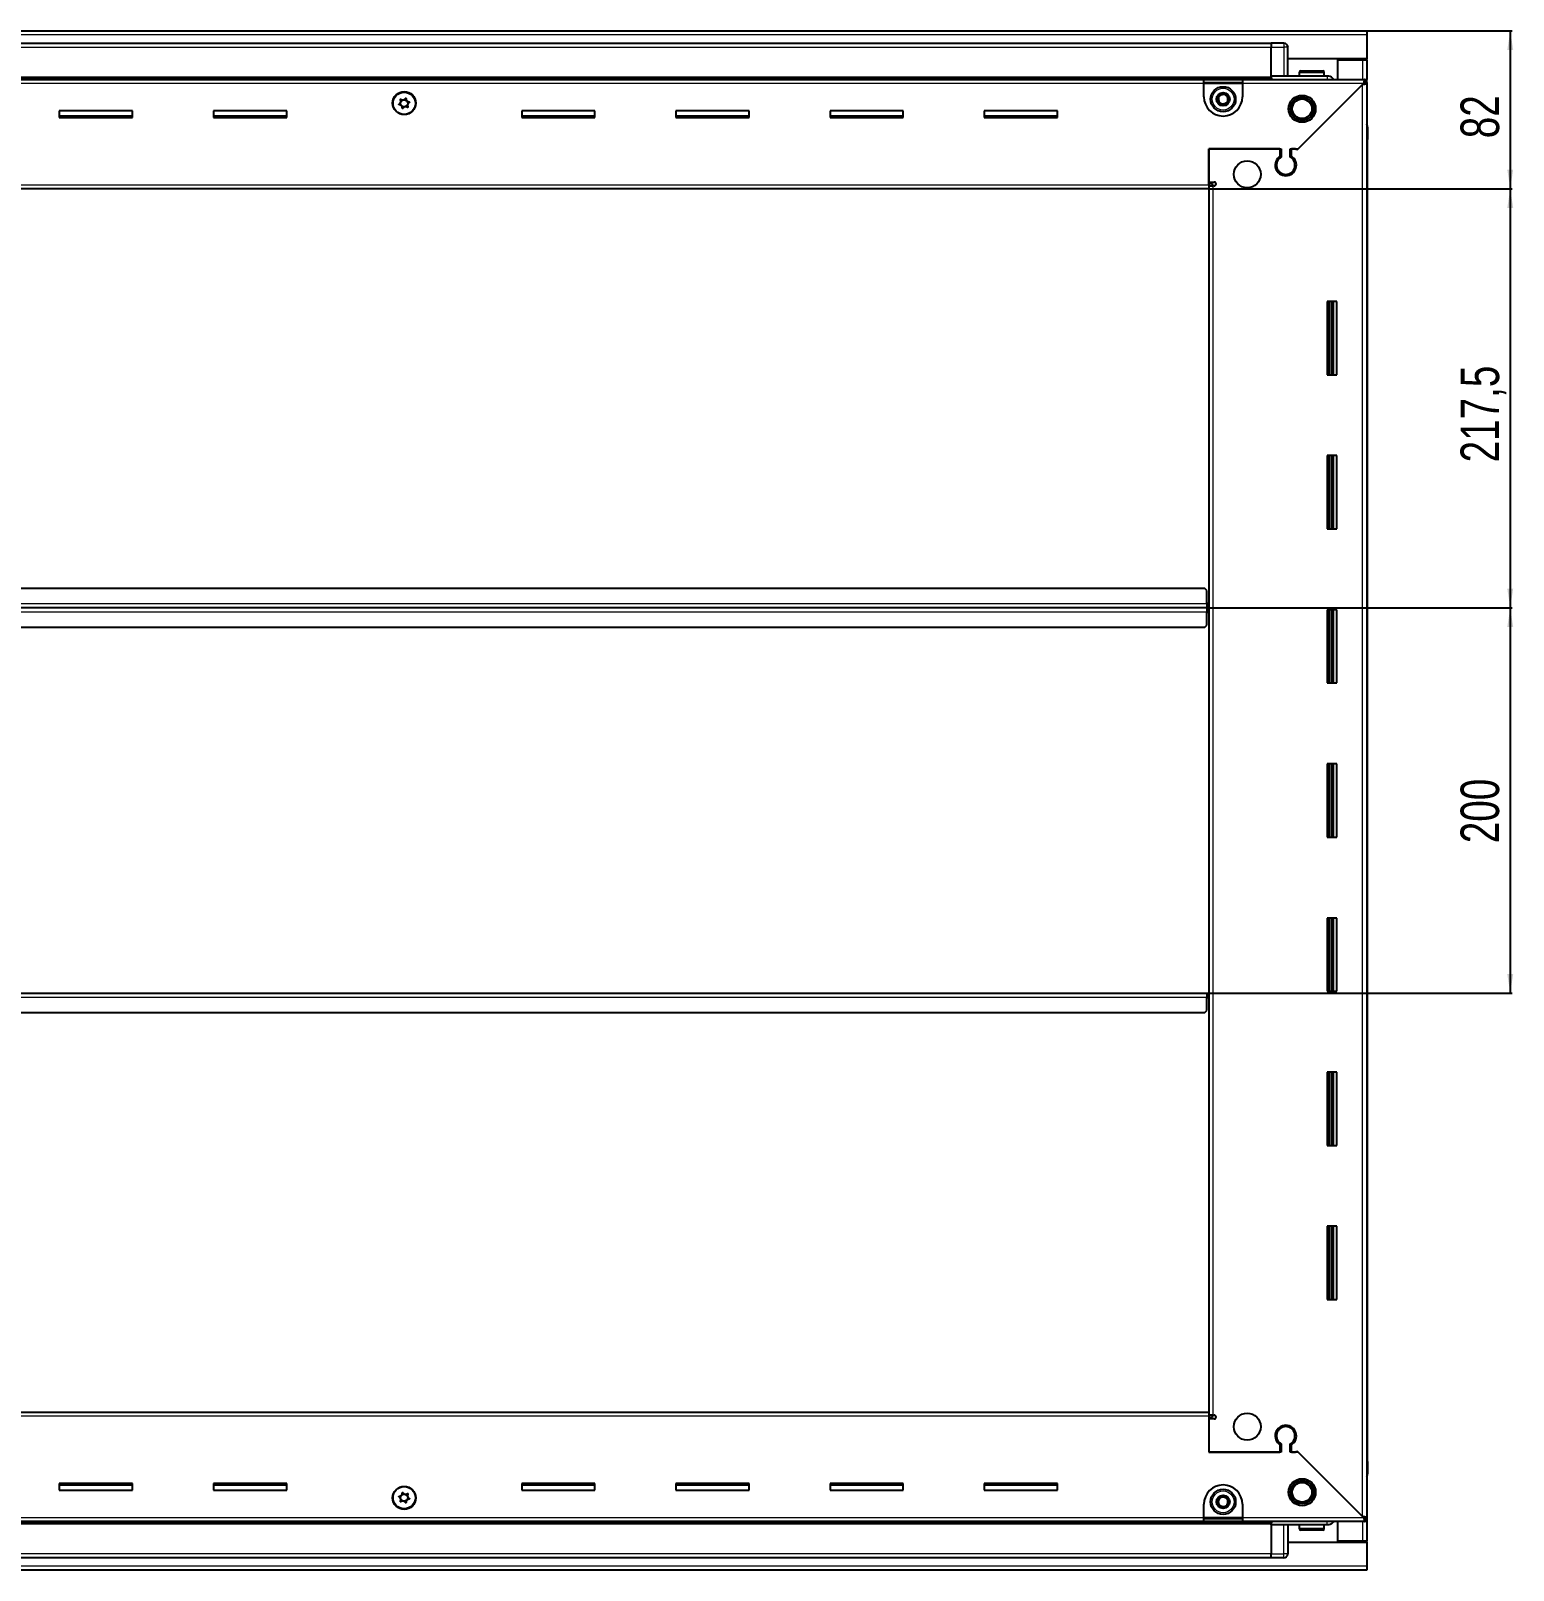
# Model space of a CAD drawing. Header units: millimetres. Extents: x 1415 to 4236, y 362 to 1752.
# Drawn here: x 3467 to 4236, y 777 to 1576 of the extents above; entities that cross this region are included whole.
import ezdxf

# ---------------------------------------------------------------- set-up
doc = ezdxf.new("R2010")
doc.units = ezdxf.units.MM
doc.layers.add('FORMAT', color=7, linetype='Continuous')
doc.styles.add('SLDTEXTSTYLE0', font='TXT', dxfattribs={"width": 0.75})
doc.dimstyles.new('SLDDIMSTYLE0', dxfattribs={"dimtxt": 20, "dimasz": 10, "dimexe": 0, "dimexo": 0.0625, "dimgap": 5, "dimtad": 2, "dimdec": 1, "dimrnd": 1e-09, "dimzin": 12, "dimdsep": 46, "dimtxsty": 'SLDTEXTSTYLE0', "dimsah": 1, "dimcen": 0.09, "dimadec": 0, "dimazin": 3, "dimtfac": 1, "dimtofl": 0, "dimtmove": 0, "dimatfit": 3, "dimfxl": 0, "dimfrac": 2, "dimtolj": 1, "dimtzin": 12, "dimarcsym": 0})

# ---------------------------------------------------------------- blocks, each defined once
blk = doc.blocks.new('_D_6')
at = {"layer": 'FORMAT'}
for p, q in [((4159.86, 1575.82), (4235.35, 1575.82)), ((4234.35, 1575.82), (4234.35, 1493.82)), ((4077.86, 1493.82), (4235.35, 1493.82))]:
    blk.add_line(p, q, dxfattribs=at)
for points in [[(4234.35, 1575.82), (4232.81, 1565.82), (4235.89, 1565.82)], [(4234.35, 1493.82), (4235.89, 1503.82), (4232.81, 1503.82)]]:
    blk.add_solid(points, dxfattribs=at)
at = {"layer": 'FORMAT', "insert": (4208.57, 1520.05), "char_height": 20, "attachment_point": 1, "rotation": 90, "style": 'SLDTEXTSTYLE0'}
blk.add_mtext('82', dxfattribs=at)
blk = doc.blocks.new('_D_7')
at = {"layer": 'FORMAT'}
for p, q in [((4076.86, 1276.32), (4235.35, 1276.32)), ((4234.35, 1276.32), (4234.35, 1076.32)), ((4076.86, 1076.32), (4235.35, 1076.32))]:
    blk.add_line(p, q, dxfattribs=at)
for points in [[(4234.35, 1276.32), (4232.81, 1266.32), (4235.89, 1266.32)], [(4234.35, 1076.32), (4235.89, 1086.32), (4232.81, 1086.32)]]:
    blk.add_solid(points, dxfattribs=at)
at = {"layer": 'FORMAT', "insert": (4208.57, 1154.16), "char_height": 20, "attachment_point": 1, "rotation": 90, "style": 'SLDTEXTSTYLE0'}
blk.add_mtext('200', dxfattribs=at)
blk = doc.blocks.new('_D_8')
at = {"layer": 'FORMAT'}
for p, q in [((4077.86, 1493.82), (4235.35, 1493.82)), ((4234.35, 1493.82), (4234.35, 1276.32)), ((4076.86, 1276.32), (4235.35, 1276.32))]:
    blk.add_line(p, q, dxfattribs=at)
for points in [[(4234.35, 1493.82), (4232.81, 1483.82), (4235.89, 1483.82)], [(4234.35, 1276.32), (4235.89, 1286.32), (4232.81, 1286.32)]]:
    blk.add_solid(points, dxfattribs=at)
at = {"layer": 'FORMAT', "insert": (4208.57, 1351.82), "char_height": 20, "attachment_point": 1, "rotation": 90, "style": 'SLDTEXTSTYLE0'}
blk.add_mtext('217,5', dxfattribs=at)

msp = doc.modelspace()

# ---------------------------------------------------------------- linework, layer by layer
at = {"color": 7, "linetype": 'Continuous', "lineweight": 25}
for p, q in [((3160.85, 1575.82), (4159.85, 1575.82)), ((4159.85, 1575.82), (4159.85, 1573.72)), ((4110.35, 1569.17), (3210.35, 1569.17)), ((4110.35, 1569.32), (4110.35, 1569.32)), ((4116.85, 1569.32), (4110.35, 1569.32)), ((4116.85, 1569.32), (4110.35, 1569.32)), ((4110.35, 1569.32), (4110.35, 1567.32)), ((4110.35, 1552.32), (4110.35, 1567.32)), ((4118.85, 1567.32), (4118.85, 1567.32)), ((4118.85, 1552.32), (4118.85, 1567.32)), ((4159.85, 1573.72), (4159.85, 1561.32)), ((4159.85, 1561.32), (4118.85, 1561.32)), ((4144.85, 1550.57), (4144.85, 1560.82)), ((4144.85, 1560.82), (4157.75, 1560.82)), ((4157.75, 1560.82), (4159.85, 1560.82)), ((4158.35, 1560.82), (4158.35, 1561.32)), ((4159.85, 1560.82), (4159.85, 1561.32)), ((4159.85, 1560.82), (4159.85, 1550.57)), ((3210.35, 1551.17), (4110.35, 1551.17)), ((3245.35, 1550.57), (4075.35, 1550.57)), ((4075.35, 1548.47), (4075.35, 1550.57)), ((4075.35, 1550.57), (4095.35, 1550.57)), ((4095.35, 1550.57), (4095.35, 1548.47)), ((4095.35, 1550.57), (4158.85, 1550.57)), ((4139.35, 1552.32), (4110.35, 1552.32)), ((4110.35, 1552.32), (4110.35, 1551.82)), ((4110.35, 1552.29), (4110.43, 1550.57)), ((4124.85, 1554.22), (4124.85, 1552.32)), ((4125.65, 1555.02), (4137.05, 1555.02)), ((4137.85, 1552.32), (4137.85, 1554.22)), ((4158.85, 1549.07), (4158.85, 1550.57)), ((4158.85, 1550.57), (4159.85, 1550.57)), ((4159.85, 1549.07), (4159.85, 1550.57)), ((4075.35, 1549.07), (4095.35, 1549.07)), ((4075.35, 1541.57), (4075.35, 1548.47)), ((4095.35, 1548.47), (4095.35, 1541.57)), ((4157.75, 1547.97), (4123.65, 1513.87)), ((4124.35, 1514.57), (4158.25, 1548.47)), ((4158.35, 1548.57), (4159.85, 1548.57)), ((4158.85, 1549.07), (4159.85, 1549.07)), ((4159.85, 1549.07), (4159.85, 1548.57)), ((4159.85, 1548.57), (4159.85, 804.07)), ((3519.35, 1534.32), (3481.35, 1534.32)), ((3481.35, 1534.32), (3481.35, 1530.82)), ((3519.35, 1530.82), (3519.35, 1534.32)), ((3599.35, 1534.32), (3561.35, 1534.32)), ((3561.35, 1534.32), (3561.35, 1530.82)), ((3599.35, 1530.82), (3599.35, 1534.32)), ((3759.35, 1534.32), (3721.35, 1534.32)), ((3721.35, 1534.32), (3721.35, 1530.82)), ((3759.35, 1530.82), (3759.35, 1534.32)), ((3839.35, 1534.32), (3801.35, 1534.32)), ((3801.35, 1534.32), (3801.35, 1530.82)), ((3839.35, 1530.82), (3839.35, 1534.32)), ((3919.35, 1534.32), (3881.35, 1534.32)), ((3881.35, 1534.32), (3881.35, 1530.82)), ((3919.35, 1530.82), (3919.35, 1534.32)), ((3999.35, 1534.32), (3961.35, 1534.32)), ((3961.35, 1534.32), (3961.35, 1530.82)), ((3999.35, 1530.82), (3999.35, 1534.32)), ((3519.35, 1531.57), (3481.35, 1531.57)), ((3481.35, 1530.82), (3519.35, 1530.82)), ((3599.35, 1531.57), (3561.35, 1531.57)), ((3561.35, 1530.82), (3599.35, 1530.82)), ((3759.35, 1531.57), (3721.35, 1531.57)), ((3721.35, 1530.82), (3759.35, 1530.82)), ((3839.35, 1531.57), (3801.35, 1531.57)), ((3801.35, 1530.82), (3839.35, 1530.82)), ((3919.35, 1531.57), (3881.35, 1531.57)), ((3881.35, 1530.82), (3919.35, 1530.82)), ((3999.35, 1531.57), (3961.35, 1531.57)), ((3961.35, 1530.82), (3999.35, 1530.82)), ((4159.85, 1527.15), (4159.85, 1527.15)), ((4159.85, 1519.32), (4160.35, 1519.32)), ((4160.2, 833.32), (4160.2, 1519.32)), ((4160.35, 1525.82), (4160.35, 1519.32)), ((4160.35, 1519.32), (4160.35, 1525.82)), ((4160.35, 1519.32), (4160.35, 1519.32)), ((4160.35, 1519.32), (4160.35, 1519.32)), ((4077.85, 1514.57), (4077.85, 1497.32)), ((4114.85, 1514.57), (4077.85, 1514.57)), ((4077.85, 1514.57), (4115.55, 1514.57)), ((4077.85, 1495.92), (4077.85, 1514.57)), ((4114.85, 1514.57), (4114.85, 1510.68)), ((4115.55, 1514.57), (4115.55, 1510.29)), ((4120.15, 1514.57), (4124.35, 1514.57)), ((4120.15, 1510.29), (4120.15, 1514.57)), ((4122.95, 1514.57), (4120.85, 1514.57)), ((4120.85, 1510.68), (4120.85, 1514.57)), ((4123.65, 1513.87), (4122.95, 1514.57)), ((4077.85, 1497.32), (4080.7, 1497.32)), ((4079.85, 1496.32), (4077.85, 1496.32)), ((4077.85, 1495.92), (4077.85, 1493.82)), ((4077.85, 1495.32), (4079.95, 1495.32)), ((4079.85, 1495.32), (4079.85, 1496.32)), ((4080.7, 1495.32), (4079.95, 1495.32)), ((4119.85, 1501.71), (4119.85, 1500.95)), ((4077.85, 1493.82), (3242.85, 1493.82)), ((4077.85, 1493.82), (4077.85, 858.82)), ((4139.35, 1435.32), (4139.35, 1397.32)), ((4144.35, 1435.32), (4139.35, 1435.32)), ((4140.37, 1435.32), (4140.37, 1397.32)), ((4140.41, 1435.32), (4140.41, 1397.32)), ((4142.2, 1435.32), (4142.2, 1397.32)), ((4144.35, 1397.32), (4144.35, 1435.32)), ((4139.35, 1397.32), (4144.35, 1397.32)), ((4139.35, 1355.32), (4139.35, 1317.32)), ((4144.35, 1355.32), (4139.35, 1355.32)), ((4140.37, 1355.32), (4140.37, 1317.32)), ((4140.41, 1355.32), (4140.41, 1317.32)), ((4142.2, 1355.32), (4142.2, 1317.32)), ((4144.35, 1317.32), (4144.35, 1355.32)), ((4139.35, 1317.32), (4144.35, 1317.32)), ((4075.85, 1286.32), (3244.85, 1286.32)), ((4076.85, 1285.32), (4075.85, 1286.32)), ((4076.85, 1278.42), (4076.85, 1285.32)), ((4077.1, 1279.17), (4076.85, 1279.17)), ((4076.85, 1278.42), (4076.85, 1276.32)), ((4077.1, 1276.32), (4077.1, 1279.17)), ((4076.85, 1276.32), (3243.85, 1276.32)), ((4076.85, 1276.32), (4076.85, 1274.22)), ((4076.85, 1267.32), (4076.85, 1274.22)), ((4076.85, 1273.47), (4077.1, 1273.47)), ((4077.85, 1276.32), (4077.1, 1276.32)), ((4077.1, 1273.47), (4077.1, 1276.32)), ((4139.35, 1275.32), (4139.35, 1237.32)), ((4144.35, 1275.32), (4139.35, 1275.32)), ((4140.37, 1275.32), (4140.37, 1237.32)), ((4140.41, 1275.32), (4140.41, 1237.32)), ((4142.2, 1275.32), (4142.2, 1237.32)), ((4144.35, 1237.32), (4144.35, 1275.32)), ((3244.85, 1266.32), (4075.85, 1266.32)), ((4075.85, 1266.32), (4076.85, 1267.32)), ((4139.35, 1237.32), (4144.35, 1237.32)), ((4139.35, 1195.32), (4139.35, 1157.32)), ((4144.35, 1195.32), (4139.35, 1195.32)), ((4140.37, 1195.32), (4140.37, 1157.32)), ((4140.41, 1195.32), (4140.41, 1157.32)), ((4142.2, 1195.32), (4142.2, 1157.32)), ((4144.35, 1157.32), (4144.35, 1195.32)), ((4139.35, 1157.32), (4144.35, 1157.32)), ((4139.35, 1115.32), (4139.35, 1077.32)), ((4144.35, 1115.32), (4139.35, 1115.32)), ((4140.37, 1115.32), (4140.37, 1077.32)), ((4140.41, 1115.32), (4140.41, 1077.32)), ((4142.2, 1115.32), (4142.2, 1077.32)), ((4144.35, 1077.32), (4144.35, 1115.32)), ((3243.85, 1076.32), (4076.85, 1076.32)), ((4076.85, 1076.32), (4076.85, 1074.22)), ((4076.85, 1067.32), (4076.85, 1074.22)), ((4076.85, 1073.47), (4077.1, 1073.47)), ((4077.1, 1073.47), (4077.1, 1076.32)), ((4077.1, 1076.32), (4077.85, 1076.32)), ((4139.35, 1077.32), (4144.35, 1077.32)), ((3244.85, 1066.32), (4075.85, 1066.32)), ((4075.85, 1066.32), (4076.85, 1067.32)), ((4139.35, 1035.32), (4139.35, 997.32)), ((4144.35, 1035.32), (4139.35, 1035.32)), ((4140.37, 1035.32), (4140.37, 997.32)), ((4140.41, 1035.32), (4140.41, 997.32)), ((4142.2, 1035.32), (4142.2, 997.32)), ((4144.35, 997.32), (4144.35, 1035.32)), ((4139.35, 997.32), (4144.35, 997.32)), ((4139.35, 955.32), (4139.35, 917.32)), ((4144.35, 955.32), (4139.35, 955.32)), ((4140.37, 955.32), (4140.37, 917.32)), ((4140.41, 955.32), (4140.41, 917.32)), ((4142.2, 955.32), (4142.2, 917.32)), ((4144.35, 917.32), (4144.35, 955.32)), ((4139.35, 917.32), (4144.35, 917.32)), ((3242.85, 858.82), (4077.85, 858.82)), ((4077.85, 858.82), (4077.85, 856.72)), ((4079.95, 857.32), (4077.85, 857.32)), ((4077.85, 856.72), (4077.85, 838.07)), ((4077.85, 856.32), (4079.85, 856.32)), ((4077.85, 855.32), (4077.85, 838.07)), ((4080.7, 855.32), (4077.85, 855.32)), ((4079.85, 856.32), (4079.85, 857.32)), ((4079.95, 857.32), (4080.7, 857.32)), ((4119.85, 851.7), (4119.85, 850.94)), ((4114.85, 841.96), (4114.85, 838.07)), ((4115.55, 842.36), (4115.55, 838.07)), ((4120.15, 838.07), (4120.15, 842.36)), ((4120.85, 838.07), (4120.85, 841.96)), ((4077.85, 838.07), (4114.85, 838.07)), ((4115.55, 838.07), (4077.85, 838.07)), ((4124.35, 838.07), (4120.15, 838.07)), ((4120.85, 838.07), (4122.95, 838.07)), ((4122.95, 838.07), (4123.65, 838.77)), ((4123.65, 838.77), (4157.75, 804.67)), ((4158.25, 804.17), (4124.35, 838.07)), ((4159.85, 833.32), (4160.35, 833.32)), ((4160.35, 833.32), (4160.35, 833.32)), ((4160.35, 826.82), (4160.35, 833.32)), ((4160.35, 833.32), (4160.35, 826.82)), ((3519.35, 821.82), (3481.35, 821.82)), ((3481.35, 821.82), (3481.35, 818.32)), ((3481.35, 821.07), (3519.35, 821.07)), ((3481.35, 818.32), (3519.35, 818.32)), ((3519.35, 818.32), (3519.35, 821.82)), ((3599.35, 821.82), (3561.35, 821.82)), ((3561.35, 821.82), (3561.35, 818.32)), ((3561.35, 821.07), (3599.35, 821.07)), ((3561.35, 818.32), (3599.35, 818.32)), ((3599.35, 818.32), (3599.35, 821.82)), ((3759.35, 821.82), (3721.35, 821.82)), ((3721.35, 821.82), (3721.35, 818.32)), ((3721.35, 821.07), (3759.35, 821.07)), ((3721.35, 818.32), (3759.35, 818.32)), ((3759.35, 818.32), (3759.35, 821.82)), ((3839.35, 821.82), (3801.35, 821.82)), ((3801.35, 821.82), (3801.35, 818.32)), ((3801.35, 821.07), (3839.35, 821.07)), ((3801.35, 818.32), (3839.35, 818.32)), ((3839.35, 818.32), (3839.35, 821.82)), ((3919.35, 821.82), (3881.35, 821.82)), ((3881.35, 821.82), (3881.35, 818.32)), ((3881.35, 821.07), (3919.35, 821.07)), ((3881.35, 818.32), (3919.35, 818.32)), ((3919.35, 818.32), (3919.35, 821.82)), ((3999.35, 821.82), (3961.35, 821.82)), ((3961.35, 821.82), (3961.35, 818.32)), ((3961.35, 821.07), (3999.35, 821.07)), ((3961.35, 818.32), (3999.35, 818.32)), ((3999.35, 818.32), (3999.35, 821.82)), ((4075.35, 804.17), (4075.35, 811.07)), ((4095.35, 811.07), (4095.35, 804.17)), ((4110.35, 801.47), (3210.35, 801.47)), ((4075.35, 802.07), (3245.35, 802.07)), ((4075.35, 802.07), (4075.35, 804.17)), ((4095.35, 803.57), (4075.35, 803.57)), ((4095.35, 802.07), (4075.35, 802.07)), ((4095.35, 804.17), (4095.35, 802.07)), ((4158.85, 802.07), (4095.35, 802.07)), ((4110.43, 802.07), (4110.35, 800.36)), ((4110.35, 800.32), (4110.35, 800.82)), ((4139.35, 800.32), (4110.35, 800.32)), ((4110.35, 800.32), (4110.35, 785.32)), ((4118.85, 800.32), (4118.85, 785.32)), ((4124.85, 800.32), (4124.85, 798.42)), ((4137.85, 798.42), (4137.85, 800.32)), ((4144.85, 791.82), (4144.85, 802.07)), ((4158.35, 804.07), (4159.85, 804.07)), ((4158.85, 803.57), (4158.85, 802.07)), ((4159.85, 803.57), (4158.85, 803.57)), ((4159.85, 802.07), (4158.85, 802.07)), ((4159.85, 804.07), (4159.85, 803.57)), ((4159.85, 803.57), (4159.85, 802.07)), ((4159.85, 802.07), (4159.85, 791.82)), ((4118.85, 791.32), (4159.85, 791.32)), ((4132.64, 797.62), (4125.65, 797.62)), ((4137.05, 797.62), (4132.64, 797.62)), ((4157.75, 791.82), (4144.85, 791.82)), ((4159.85, 791.82), (4157.75, 791.82)), ((4158.35, 791.32), (4158.35, 791.82)), ((4159.85, 791.32), (4159.85, 791.82)), ((4159.85, 791.32), (4159.85, 778.92)), ((3210.35, 783.47), (4110.35, 783.47)), ((4110.35, 783.32), (4110.35, 785.32)), ((4116.85, 783.32), (4110.35, 783.32)), ((4110.35, 783.32), (4110.35, 783.32)), ((4110.35, 783.32), (4110.35, 783.32)), ((4116.85, 783.32), (4110.35, 783.32)), ((4118.17, 783.82), (4118.17, 783.82)), ((4159.85, 776.82), (3160.85, 776.82)), ((4159.85, 778.92), (4159.85, 776.82))]:
    msp.add_line(p, q, dxfattribs=at)
at = {"color": 8, "linetype": 'Continuous', "lineweight": 18}
for p, q in [((4159.85, 1573.72), (3160.85, 1573.72)), ((4110.35, 1567.17), (3210.35, 1567.17)), ((4110.35, 1567.32), (4116.85, 1567.32)), ((4116.85, 1569.32), (4116.85, 1567.32)), ((4118.85, 1567.32), (4116.85, 1567.32)), ((4116.85, 1567.32), (4116.85, 1552.32)), ((4157.75, 1561.32), (4157.75, 1560.82)), ((4157.75, 1560.82), (4157.75, 1550.57)), ((4110.35, 1551.82), (3210.35, 1551.82)), ((4110.35, 1550.59), (3210.35, 1550.59)), ((4124.85, 1554.22), (4137.85, 1554.22)), ((4075.35, 1548.47), (3245.35, 1548.47)), ((4075.35, 1548.47), (4095.35, 1548.47)), ((4158.25, 1548.47), (4095.35, 1548.47)), ((4157.75, 804.67), (4157.75, 1547.97)), ((4159.85, 1525.82), (4160.35, 1525.82)), ((3242.85, 1495.92), (4077.85, 1495.92)), ((4079.95, 1495.32), (4079.95, 857.32)), ((4141.62, 1397.32), (4141.62, 1435.32)), ((4142.85, 1397.32), (4142.85, 1435.32)), ((4141.62, 1317.32), (4141.62, 1355.32)), ((4142.85, 1317.32), (4142.85, 1355.32)), ((4076.85, 1278.42), (3243.85, 1278.42)), ((3243.85, 1274.22), (4076.85, 1274.22)), ((4141.62, 1237.32), (4141.62, 1275.32)), ((4142.85, 1237.32), (4142.85, 1275.32)), ((4141.62, 1157.32), (4141.62, 1195.32)), ((4142.85, 1157.32), (4142.85, 1195.32)), ((4141.62, 1077.32), (4141.62, 1115.32)), ((4142.85, 1077.32), (4142.85, 1115.32)), ((3243.85, 1074.22), (4076.85, 1074.22)), ((4141.62, 997.32), (4141.62, 1035.32)), ((4142.85, 997.32), (4142.85, 1035.32)), ((4141.62, 917.32), (4141.62, 955.32)), ((4142.85, 917.32), (4142.85, 955.32)), ((4077.85, 856.72), (3242.85, 856.72)), ((4159.85, 826.82), (4160.35, 826.82)), ((3210.35, 802.06), (4110.35, 802.06)), ((3210.35, 800.82), (4110.35, 800.82)), ((3245.35, 804.17), (4075.35, 804.17)), ((4095.35, 804.17), (4075.35, 804.17)), ((4095.35, 804.17), (4158.25, 804.17)), ((4116.85, 785.32), (4116.85, 800.32)), ((4157.75, 802.07), (4157.75, 791.82)), ((4132.83, 798.42), (4124.85, 798.42)), ((4137.85, 798.42), (4132.83, 798.42)), ((4157.75, 791.82), (4157.75, 791.32)), ((3210.35, 785.47), (4110.35, 785.47)), ((4110.35, 785.32), (4116.85, 785.32)), ((4118.85, 785.32), (4116.85, 785.32)), ((4116.85, 783.32), (4116.85, 785.32)), ((4159.85, 778.92), (3160.85, 778.92))]:
    msp.add_line(p, q, dxfattribs=at)
at = {"color": 7, "linetype": 'Continuous', "lineweight": 25, "flags": 128}
msp.add_lwpolyline([(4118.7, 1568.08), (4118.81, 1567.71), (4118.85, 1567.32)], dxfattribs=at)
at = {"color": 7, "linetype": 'Continuous', "lineweight": 25}
for centre, radius in [((3660.35, 1538.32), 6), ((3660.35, 1538.17), 5.79), ((4085.35, 1540.32), 6.5), ((4085.35, 1540.32), 3.46), ((4126.35, 1535.32), 7), ((3660.35, 1538.17), 1.85), ((4126.35, 1535.32), 6.02), ((4126.35, 1535.32), 5.1), ((4097.85, 1501.32), 7), ((4097.85, 851.32), 7), ((4126.35, 817.32), 7), ((4126.35, 817.32), 6.03), ((3660.35, 814.32), 6), ((3660.35, 814.47), 5.79), ((3660.35, 814.47), 1.85), ((4085.35, 812.32), 6.5), ((4085.35, 812.32), 3.46), ((4126.35, 817.32), 5.1)]:
    msp.add_circle(centre, radius, dxfattribs=at)
at = {"color": 8, "linetype": 'Continuous', "lineweight": 18}
for centre in [(4085.35, 1540.32), (4085.35, 812.32)]:
    msp.add_circle(centre, 5.7, dxfattribs=at)
at = {"color": 7, "linetype": 'Continuous', "lineweight": 25}
for centre, radius, start, end in [((4116.85, 1567.32), 2, 0, 90), ((4119.05, 1552.52), 0.2, 180, 270), ((4125.65, 1554.22), 0.8, 90, 180), ((4137.05, 1554.22), 0.8, 0, 90), ((4085.35, 1540.32), 2.5, 100.11158, 160.11158), ((4085.35, 1540.32), 2.5, 40.11158, 100.11158), ((4085.35, 1541.57), 10, 180, 270), ((4085.35, 1540.32), 2.5, 160.11158, 220.11158), ((4085.35, 1540.32), 2.5, 220.11158, 280.11158), ((4085.35, 1541.57), 10, 270, 0), ((4085.35, 1540.32), 2.5, 280.11158, 340.11158), ((4085.35, 1540.32), 2.5, 340.11158, 40.11158), ((4158.35, 1525.82), 2, 33.78451, 41.40962), ((4158.35, 1525.82), 2, 0, 41.40962), ((4158.35, 1525.82), 2, 0, 19.56674), ((4117.85, 1506.07), 5.5, 123.05573, 56.94427), ((4117.85, 1506.07), 4.8, 118.63099, 61.36901), ((4080.7, 1496.32), 1, 270, 90), ((4080.7, 856.32), 1, 270, 90), ((4117.85, 846.57), 5.5, 303.05573, 236.94427), ((4117.85, 846.57), 4.8, 298.63099, 241.36901), ((4158.35, 826.82), 2, 318.59038, 0), ((4085.35, 811.07), 10, 90, 180), ((4085.35, 811.07), 10, 0, 90), ((4085.35, 812.32), 2.5, 147.04236, 207.04236), ((4085.35, 812.32), 2.5, 207.04236, 267.04236), ((4085.35, 812.32), 2.5, 87.04236, 147.04236), ((4085.35, 812.32), 2.5, 267.04236, 327.04236), ((4085.35, 812.32), 2.5, 27.04236, 87.04236), ((4085.35, 812.32), 2.5, 327.04236, 27.04236), ((4119.05, 800.12), 0.2, 90, 180), ((4125.65, 798.42), 0.8, 180, 270), ((4137.05, 798.42), 0.8, 270, 0), ((4116.85, 785.32), 2, 270, 0), ((4116.85, 785.32), 2, 270, 311.40962)]:
    msp.add_arc(centre, radius, start, end, dxfattribs=at)
for points, knots in [([(4110.35, 1552.32), (4110.35, 1552.29), (4110.35, 1552.21), (4110.35, 1551.59), (4110.35, 1551.01), (4110.35, 1550.62), (4110.35, 1550.59)], [0, 0, 0, 0, 0.324279, 0.648558, 0.972836, 1, 1, 1, 1]), ([(4142.57, 1550.57), (4142.45, 1550.77), (4142.06, 1551.42), (4140.9, 1552.13), (4139.87, 1552.26), (4139.35, 1552.32)], [0, 0, 0, 0, 0.18225, 0.591125, 1, 1, 1, 1]), ([(4158.85, 1550.57), (4158.81, 1550.55), (4158.72, 1550.49), (4158.58, 1550.1), (4158.45, 1549.54), (4158.34, 1548.96), (4158.27, 1548.6), (4158.25, 1548.47)], [0, 0, 0, 0, 0.230255, 0.448522, 0.666786, 0.88505, 1, 1, 1, 1]), ([(4082.51, 1539.82), (4082.55, 1539.93), (4082.76, 1540.5), (4083.09, 1541.43), (4083.37, 1542.21), (4083.49, 1542.53)], [0, 0, 0, 0, 0.133125, 0.637099, 1, 1, 1, 1]), ([(4083.49, 1542.53), (4084, 1542.62), (4084.95, 1542.79), (4085.89, 1542.96), (4086.33, 1543.04)], [0, 0, 0, 0, 0.534686, 1, 1, 1, 1]), ([(4086.33, 1543.04), (4086.67, 1542.64), (4087.29, 1541.91), (4087.91, 1541.17), (4088.19, 1540.83)], [0, 0, 0, 0, 0.534686, 1, 1, 1, 1]), ([(4157.75, 1547.97), (4158, 1548.02), (4158.5, 1548.11), (4159.14, 1548.24), (4159.6, 1548.37), (4159.82, 1548.48), (4159.84, 1548.55), (4159.85, 1548.57)], [0, 0, 0, 0, 0.230255, 0.448522, 0.666786, 0.88505, 1, 1, 1, 1]), ([(3658.47, 1540.24), (3658.46, 1540.23), (3658.44, 1540.21), (3658.43, 1540.15), (3658.44, 1540.01), (3658.54, 1539.64), (3658.68, 1539.11), (3658.51, 1538.5), (3658.15, 1538.13), (3657.85, 1537.88), (3657.68, 1537.72), (3657.62, 1537.64), (3657.61, 1537.6), (3657.62, 1537.57), (3657.63, 1537.54), (3657.69, 1537.49), (3657.94, 1537.39), (3658.4, 1537.29), (3659.04, 1536.98), (3659.29, 1536.31), (3659.35, 1535.84), (3659.42, 1535.58), (3659.46, 1535.53), (3659.49, 1535.51), (3659.52, 1535.5), (3659.56, 1535.51), (3659.6, 1535.52), (3659.67, 1535.57), (3659.83, 1535.72), (3660.1, 1535.99), (3660.51, 1536.31), (3661.13, 1536.42), (3661.64, 1536.23), (3662.01, 1536.1), (3662.15, 1536.07), (3662.21, 1536.09), (3662.24, 1536.1), (3662.26, 1536.13), (3662.27, 1536.19), (3662.26, 1536.34), (3662.16, 1536.71), (3662.02, 1537.23), (3662.19, 1537.84), (3662.55, 1538.21), (3662.85, 1538.46), (3663.03, 1538.63), (3663.08, 1538.71), (3663.09, 1538.75), (3663.09, 1538.78), (3663.07, 1538.81), (3663.02, 1538.85), (3662.77, 1538.95), (3662.3, 1539.06), (3661.66, 1539.37), (3661.41, 1540.03), (3661.35, 1540.51), (3661.28, 1540.76), (3661.24, 1540.82), (3661.21, 1540.84), (3661.18, 1540.85), (3661.15, 1540.84), (3661.11, 1540.82), (3661.04, 1540.78), (3660.87, 1540.63), (3660.6, 1540.36), (3660.2, 1540.04), (3659.57, 1539.93), (3659.06, 1540.11), (3658.69, 1540.25), (3658.55, 1540.27), (3658.49, 1540.26), (3658.47, 1540.25), (3658.47, 1540.24)], [0, 0, 0, 0, 0.002009, 0.00442, 0.009365, 0.025528, 0.067705, 0.095786, 0.124646, 0.150342, 0.160519, 0.163394, 0.165697, 0.167245, 0.168874, 0.17077, 0.178606, 0.211994, 0.249994, 0.287995, 0.321383, 0.329219, 0.331115, 0.332744, 0.334292, 0.336217, 0.338535, 0.341318, 0.349662, 0.375358, 0.404217, 0.432298, 0.474475, 0.490639, 0.496669, 0.49844, 0.5, 0.502009, 0.50442, 0.509365, 0.525528, 0.567705, 0.595786, 0.624646, 0.650342, 0.660519, 0.663394, 0.665697, 0.667245, 0.668874, 0.67077, 0.678606, 0.711994, 0.749994, 0.787995, 0.821383, 0.829219, 0.831115, 0.832744, 0.834292, 0.836217, 0.838535, 0.841318, 0.849662, 0.875358, 0.904217, 0.932298, 0.974475, 0.990639, 0.996669, 0.99844, 1, 1, 1, 1]), ([(4084.37, 1537.61), (4084.04, 1538), (4083.42, 1538.74), (4082.8, 1539.48), (4082.51, 1539.82)], [0, 0, 0, 0, 0.534686, 1, 1, 1, 1]), ([(4087.21, 1538.12), (4086.7, 1538.03), (4085.75, 1537.86), (4084.81, 1537.69), (4084.37, 1537.61)], [0, 0, 0, 0, 0.534686, 1, 1, 1, 1]), ([(4088.19, 1540.83), (4088.08, 1540.51), (4087.8, 1539.73), (4087.46, 1538.8), (4087.25, 1538.23), (4087.21, 1538.12)], [0, 0, 0, 0, 0.362901, 0.866875, 1, 1, 1, 1]), ([(3658.47, 812.4), (3658.48, 812.4), (3658.5, 812.38), (3658.56, 812.38), (3658.7, 812.4), (3659.06, 812.54), (3659.57, 812.72), (3660.2, 812.61), (3660.6, 812.29), (3660.88, 812.01), (3661.05, 811.85), (3661.14, 811.81), (3661.18, 811.8), (3661.21, 811.81), (3661.24, 811.83), (3661.28, 811.88), (3661.35, 812.14), (3661.41, 812.61), (3661.66, 813.28), (3662.3, 813.59), (3662.77, 813.69), (3663.02, 813.79), (3663.07, 813.84), (3663.09, 813.87), (3663.09, 813.9), (3663.08, 813.93), (3663.06, 813.97), (3663.01, 814.04), (3662.84, 814.19), (3662.55, 814.43), (3662.19, 814.8), (3662.02, 815.41), (3662.16, 815.94), (3662.26, 816.32), (3662.27, 816.47), (3662.26, 816.52), (3662.24, 816.55), (3662.2, 816.56), (3662.14, 816.57), (3662, 816.54), (3661.64, 816.41), (3661.13, 816.23), (3660.51, 816.34), (3660.1, 816.66), (3659.83, 816.94), (3659.65, 817.09), (3659.56, 817.14), (3659.52, 817.15), (3659.49, 817.14), (3659.46, 817.12), (3659.42, 817.06), (3659.35, 816.81), (3659.29, 816.33), (3659.04, 815.67), (3658.4, 815.36), (3657.94, 815.25), (3657.69, 815.15), (3657.63, 815.11), (3657.62, 815.08), (3657.61, 815.05), (3657.62, 815.01), (3657.64, 814.98), (3657.69, 814.91), (3657.86, 814.76), (3658.15, 814.52), (3658.51, 814.14), (3658.68, 813.53), (3658.54, 813.01), (3658.44, 812.63), (3658.43, 812.48), (3658.45, 812.43), (3658.46, 812.41), (3658.47, 812.4)], [0, 0, 0, 0, 0.002009, 0.00442, 0.009365, 0.025528, 0.067705, 0.095786, 0.124646, 0.150342, 0.160519, 0.163394, 0.165697, 0.167245, 0.168874, 0.17077, 0.178606, 0.211994, 0.249994, 0.287995, 0.321383, 0.329219, 0.331115, 0.332744, 0.334292, 0.336217, 0.338535, 0.341318, 0.349662, 0.375358, 0.404217, 0.432298, 0.474475, 0.490639, 0.496669, 0.49844, 0.5, 0.502009, 0.50442, 0.509365, 0.525528, 0.567705, 0.595786, 0.624646, 0.650342, 0.660519, 0.663394, 0.665697, 0.667245, 0.668874, 0.67077, 0.678606, 0.711994, 0.749994, 0.787995, 0.821383, 0.829219, 0.831115, 0.832744, 0.834292, 0.836217, 0.838535, 0.841318, 0.849662, 0.875358, 0.904217, 0.932298, 0.974475, 0.990639, 0.996669, 0.99844, 1, 1, 1, 1]), ([(4082.47, 812.47), (4082.75, 812.91), (4083.27, 813.71), (4083.8, 814.52), (4084.04, 814.89)], [0, 0, 0, 0, 0.534686, 1, 1, 1, 1]), ([(4083.78, 809.9), (4083.55, 810.36), (4083.11, 811.22), (4082.67, 812.07), (4082.47, 812.47)], [0, 0, 0, 0, 0.534686, 1, 1, 1, 1]), ([(4086.66, 809.75), (4086.32, 809.77), (4085.5, 809.81), (4084.5, 809.86), (4083.91, 809.89), (4083.78, 809.9)], [0, 0, 0, 0, 0.362901, 0.866875, 1, 1, 1, 1]), ([(4084.04, 814.89), (4084.16, 814.89), (4084.76, 814.86), (4085.76, 814.81), (4086.58, 814.76), (4086.92, 814.75)], [0, 0, 0, 0, 0.133125, 0.637099, 1, 1, 1, 1]), ([(4088.23, 812.17), (4087.95, 811.74), (4087.43, 810.93), (4086.91, 810.13), (4086.66, 809.75)], [0, 0, 0, 0, 0.534686, 1, 1, 1, 1]), ([(4086.92, 814.75), (4087.16, 814.29), (4087.59, 813.43), (4088.03, 812.57), (4088.23, 812.17)], [0, 0, 0, 0, 0.534686, 1, 1, 1, 1]), ([(4110.35, 800.32), (4110.35, 800.36), (4110.35, 800.44), (4110.35, 801.05), (4110.35, 801.63), (4110.35, 802.03), (4110.35, 802.06)], [0, 0, 0, 0, 0.3242788, 0.6485576, 0.9728365, 1, 1, 1, 1]), ([(4142.57, 802.07), (4142.45, 801.87), (4142.06, 801.22), (4140.9, 800.51), (4139.87, 800.39), (4139.35, 800.32)], [0, 0, 0, 0, 0.1822499, 0.5911249, 1, 1, 1, 1]), ([(4159.85, 804.07), (4159.82, 804.12), (4159.77, 804.21), (4159.38, 804.34), (4158.82, 804.47), (4158.24, 804.58), (4157.88, 804.65), (4157.75, 804.67)], [0, 0, 0, 0, 0.230255, 0.448522, 0.666786, 0.88505, 1, 1, 1, 1]), ([(4158.25, 804.17), (4158.3, 803.92), (4158.39, 803.43), (4158.52, 802.79), (4158.65, 802.32), (4158.76, 802.1), (4158.83, 802.08), (4158.85, 802.07)], [0, 0, 0, 0, 0.230255, 0.448522, 0.666786, 0.88505, 1, 1, 1, 1])]:
    msp.add_open_spline(points, degree=3, knots=knots, dxfattribs=at)
at = {"color": 8, "linetype": 'Continuous', "lineweight": 18}
for points in [[(4139.35, 1552.32), (4139.35, 1552.28), (4139.35, 1552.2), (4139.35, 1551.77), (4139.35, 1551.31), (4139.35, 1550.9), (4139.35, 1550.63), (4139.35, 1550.57)], [(4139.35, 800.32), (4139.35, 800.37), (4139.35, 800.44), (4139.35, 800.88), (4139.35, 801.33), (4139.35, 801.75), (4139.35, 802.02), (4139.35, 802.07)]]:
    msp.add_open_spline(points, degree=3, knots=[0, 0, 0, 0, 0.359753, 0.553414, 0.751185, 0.948956, 1, 1, 1, 1], dxfattribs=at)
at = {"color": 7, "linetype": 'Continuous', "lineweight": 25}
for points in [[(4157.75, 1547.97), (4157.83, 1548.02), (4157.99, 1548.12), (4158.19, 1548.27), (4158.32, 1548.42), (4158.34, 1548.52), (4158.35, 1548.57)], [(4158.85, 1549.07), (4158.8, 1549.06), (4158.7, 1549.05), (4158.55, 1548.91), (4158.4, 1548.71), (4158.3, 1548.55), (4158.25, 1548.47)], [(4158.35, 804.07), (4158.34, 804.12), (4158.32, 804.22), (4158.19, 804.37), (4157.99, 804.52), (4157.83, 804.62), (4157.75, 804.67)], [(4158.25, 804.17), (4158.3, 804.09), (4158.4, 803.94), (4158.55, 803.74), (4158.7, 803.6), (4158.8, 803.58), (4158.85, 803.57)]]:
    msp.add_open_spline(points, degree=3, dxfattribs=at)

# ---------------------------------------------------------------- dimensions: what is measured, and where the dimension line sits
at = {"layer": 'FORMAT'}
for base, p1, p2, picture, middle in [((4234.35, 1493.82), (4159.85, 1575.82), (4077.85, 1493.82), '_D_6', (4234.35, 1534.82)), ((4234.35, 1276.32), (4077.85, 1493.82), (4076.85, 1276.32), '_D_8', (4234.35, 1385.07)), ((4234.35, 1076.32), (4076.85, 1276.32), (4076.85, 1076.32), '_D_7', (4234.35, 1176.32))]:
    dim = msp.add_linear_dim(base=base, p1=p1, p2=p2, angle=90, dimstyle='SLDDIMSTYLE0', dxfattribs=at)
    dim.commit()
    dim.dimension.update_dxf_attribs({"geometry": picture, "text_midpoint": middle, "dimtype": 160})

doc.saveas('drawing.dxf')
